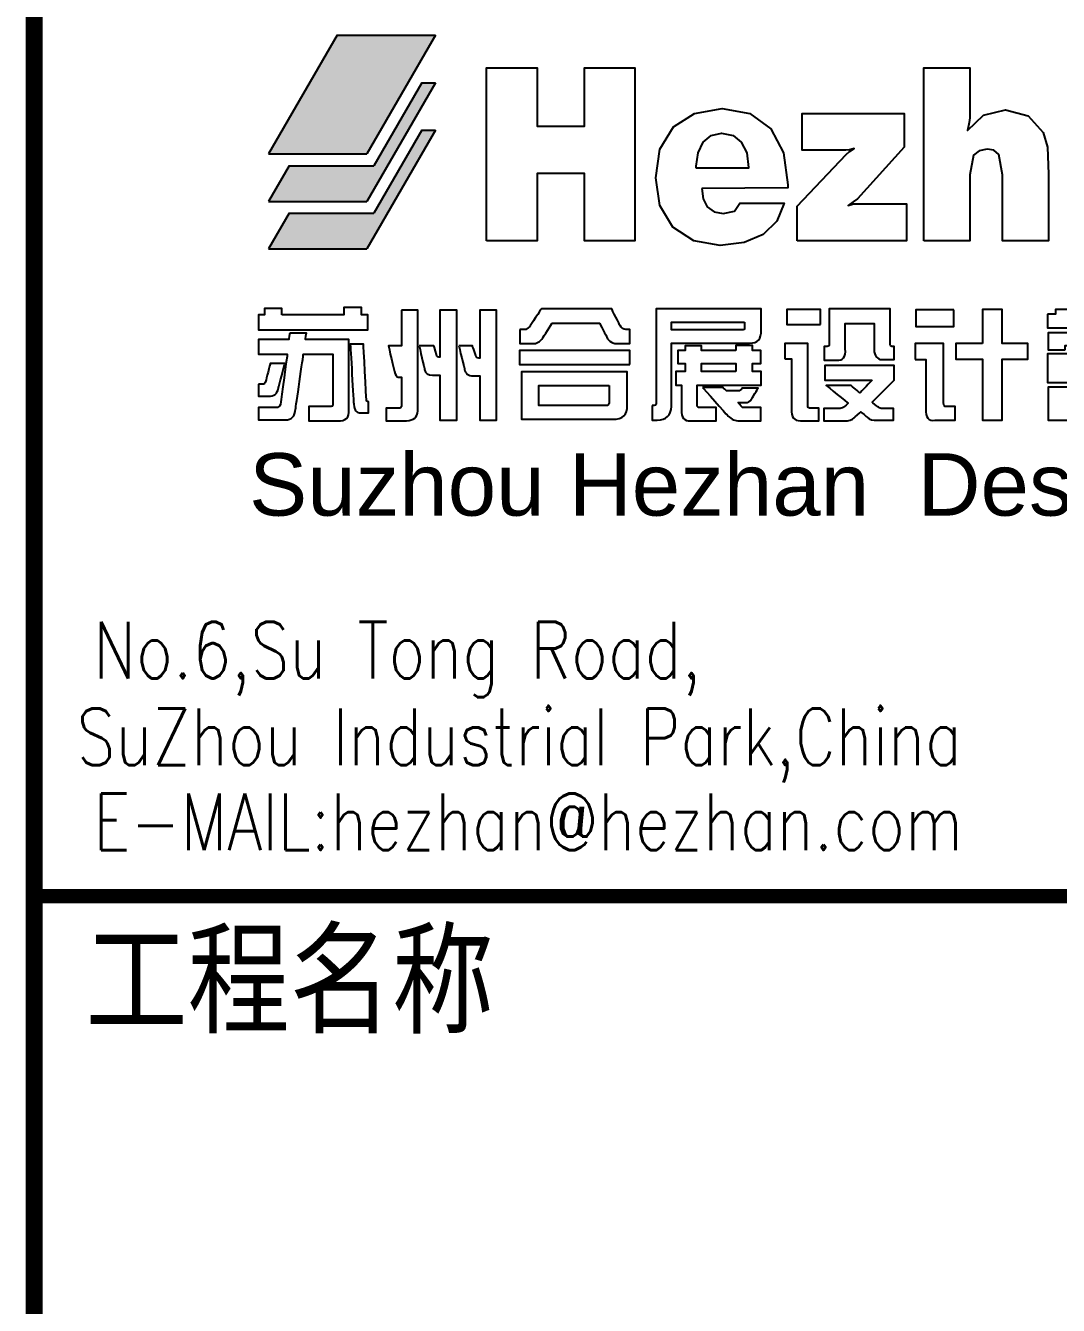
# Model space of a CAD drawing. Extents: x 216 to 1057, y -885 to -291.
# Drawn here: x 982.25 to 1012.56, y -771.52 to -733.99 of the extents above; entities that cross this region are included whole.
import ezdxf

# ---------------------------------------------------------------- set-up
doc = ezdxf.new("R2010")
doc.units = 0
doc.header["$LTSCALE"] = 1000
doc.header["$MEASUREMENT"] = 0
doc.layers.get('0').update_dxf_attribs({"linetype": 'CONTINUOUS'})
for name, color, linetype in [('1', 135, 'CONTINUOUS'), ('2', 235, 'CONTINUOUS'), ('A', 135, 'CONTINUOUS')]:
    doc.layers.add(name, color=color, linetype=linetype)
doc.styles.add('ARIAL', font='arial.ttf', dxfattribs={"height": 200})
doc.styles.add('EN-1', font='romans.shx', dxfattribs={"width": 0.8})
doc.styles.add('HZ-1', font='isocp.shx', dxfattribs={"bigfont": 'hztxt.shx'})

# ---------------------------------------------------------------- blocks, each defined once
blk = doc.blocks.new('GS')
at = {"layer": 'A'}
for points, knots in [([(0.57277, 2.56549), (0.57277, 2.56549), (2.08844, 2.56549), (2.08844, 2.56549), (2.08844, 2.56549), (2.08844, 2.56549), (2.08844, 2.74419), (2.08844, 2.74419), (2.08844, 2.74419), (2.08844, 2.74419), (2.51815, 2.74419), (2.51815, 2.74419), (2.51815, 2.74419), (2.51815, 2.74419), (2.51815, 2.56549), (2.51815, 2.56549), (2.51815, 2.56549), (2.51815, 2.56549), (2.6729, 2.56549), (2.6729, 2.56549), (2.6729, 2.56549), (2.6729, 2.56549), (2.6729, 2.19538), (2.6729, 2.19538), (2.6729, 2.19538), (2.6729, 2.19538), (0, 2.19538), (0, 2.19538), (0, 2.19538), (0, 2.19538), (0, 2.56549), (0, 2.56549), (0, 2.56549), (0, 2.56549), (0.14306, 2.56549), (0.14306, 2.56549), (0.14306, 2.56549), (0.14306, 2.56549), (0.14306, 2.72077), (0.14306, 2.72077), (0.14306, 2.72077), (0.14306, 2.72077), (0.57277, 2.72077), (0.57277, 2.72077), (0.57277, 2.72077), (0.57277, 2.72077), (0.57277, 2.56549), (0.57277, 2.56549)], [0, 0, 0, 0, 0.07692308, 0.07692308, 0.07692308, 0.07692309, 0.15384615, 0.15384615, 0.15384615, 0.15384616, 0.23076923, 0.23076923, 0.23076923, 0.23076924, 0.30769231, 0.30769231, 0.30769231, 0.30769232, 0.38461538, 0.38461538, 0.38461538, 0.38461539, 0.46153846, 0.46153846, 0.46153846, 0.46153847, 0.53846154, 0.53846154, 0.53846154, 0.53846155, 0.61538462, 0.61538462, 0.61538462, 0.61538463, 0.69230769, 0.69230769, 0.69230769, 0.6923077, 0.76923077, 0.76923077, 0.76923077, 0.76923078, 0.84615385, 0.84615385, 0.84615385, 0.84615386, 1, 1, 1, 1]), ([(3.49862, 2.67293), (3.49862, 2.67293), (3.89268, 2.67293), (3.89268, 2.67293), (3.89268, 2.67293), (3.89268, 2.67293), (3.89268, 0.21485), (3.89268, 0.21485), (3.89268, 0.21485), (3.88453, 0.06364), (3.79289, -0.01577), (3.61826, -0.02392), (3.61826, -0.02392), (3.61826, -0.02392), (3.11675, -0.02392), (3.11675, -0.02392), (3.11675, -0.02392), (3.11675, -0.02392), (3.11675, 0.28615), (3.11675, 0.28615), (3.11675, 0.28615), (3.11675, 0.28615), (3.45125, 0.28615), (3.45125, 0.28615), (3.45125, 0.28615), (3.47466, 0.28615), (3.49097, 0.29834), (3.49862, 0.3223), (3.49862, 0.3223), (3.49862, 0.3223), (3.49862, 1.03812), (3.49862, 1.03812), (3.49862, 1.03812), (3.49862, 1.03812), (3.4151, 1.03812), (3.4151, 1.03812), (3.4151, 1.03812), (3.37541, 1.04627), (3.34384, 1.09361), (3.31992, 1.18118), (3.31992, 1.18118), (3.31992, 1.18118), (3.17632, 1.80182), (3.17632, 1.80182), (3.17632, 1.80182), (3.17632, 1.80182), (3.49862, 1.80182), (3.49862, 1.80182), (3.49862, 1.80182), (3.49862, 1.80182), (3.49862, 2.67293), (3.49862, 2.67293)], [0, 0, 0, 0, 0.07142857, 0.07142857, 0.07142857, 0.07142858, 0.14285714, 0.14285714, 0.14285714, 0.14285715, 0.21428571, 0.21428571, 0.21428571, 0.21428572, 0.28571429, 0.28571429, 0.28571429, 0.2857143, 0.35714286, 0.35714286, 0.35714286, 0.35714287, 0.42857143, 0.42857143, 0.42857143, 0.42857144, 0.5, 0.5, 0.5, 0.50000001, 0.57142857, 0.57142857, 0.57142857, 0.57142858, 0.64285714, 0.64285714, 0.64285714, 0.64285715, 0.71428571, 0.71428571, 0.71428571, 0.71428572, 0.78571429, 0.78571429, 0.78571429, 0.7857143, 0.85714286, 0.85714286, 0.85714286, 0.85714287, 1, 1, 1, 1]), ([(3.92829, 1.80182), (3.92829, 1.80182), (4.28624, 1.80182), (4.28624, 1.80182), (4.28624, 1.80182), (4.28624, 1.80182), (4.358, 1.55132), (4.358, 1.55132), (4.358, 1.55132), (4.36565, 1.53501), (4.38192, 1.5274), (4.40588, 1.5274), (4.40588, 1.5274), (4.40588, 1.5274), (4.4293, 1.5274), (4.4293, 1.5274), (4.4293, 1.5274), (4.4293, 1.5274), (4.4293, 2.67293), (4.4293, 2.67293), (4.4293, 2.67293), (4.4293, 2.67293), (4.84728, 2.67293), (4.84728, 2.67293), (4.84728, 2.67293), (4.84728, 2.67293), (4.84728, -0.0122), (4.84728, -0.0122), (4.84728, -0.0122), (4.84728, -0.0122), (4.4293, -0.0122), (4.4293, -0.0122), (4.4293, -0.0122), (4.4293, -0.0122), (4.4293, 1.08596), (4.4293, 1.08596), (4.4293, 1.08596), (4.4293, 1.08596), (4.25059, 1.08596), (4.25059, 1.08596), (4.25059, 1.08596), (4.13907, 1.08596), (4.07546, 1.13333), (4.05966, 1.22905), (4.05966, 1.22905), (4.05966, 1.22905), (3.92829, 1.80182), (3.92829, 1.80182)], [0, 0, 0, 0, 0.07692308, 0.07692308, 0.07692308, 0.07692309, 0.15384615, 0.15384615, 0.15384615, 0.15384616, 0.23076923, 0.23076923, 0.23076923, 0.23076924, 0.30769231, 0.30769231, 0.30769231, 0.30769232, 0.38461538, 0.38461538, 0.38461538, 0.38461539, 0.46153846, 0.46153846, 0.46153846, 0.46153847, 0.53846154, 0.53846154, 0.53846154, 0.53846155, 0.61538462, 0.61538462, 0.61538462, 0.61538463, 0.69230769, 0.69230769, 0.69230769, 0.6923077, 0.76923077, 0.76923077, 0.76923077, 0.76923078, 0.84615385, 0.84615385, 0.84615385, 0.84615386, 1, 1, 1, 1]), ([(4.89462, 1.80182), (4.89462, 1.80182), (5.22911, 1.80182), (5.22911, 1.80182), (5.22911, 1.80182), (5.22911, 1.80182), (5.32433, 1.5274), (5.32433, 1.5274), (5.32433, 1.5274), (5.34013, 1.51159), (5.36048, 1.50348), (5.3839, 1.50348), (5.3839, 1.50348), (5.3839, 1.50348), (5.40782, 1.50348), (5.40782, 1.50348), (5.40782, 1.50348), (5.40782, 1.50348), (5.40782, 2.67293), (5.40782, 2.67293), (5.40782, 2.67293), (5.40782, 2.67293), (5.81361, 2.67293), (5.81361, 2.67293), (5.81361, 2.67293), (5.81361, 2.67293), (5.81361, -0.0122), (5.81361, -0.0122), (5.81361, -0.0122), (5.81361, -0.0122), (5.40782, -0.0122), (5.40782, -0.0122), (5.40782, -0.0122), (5.40782, -0.0122), (5.40782, 1.07377), (5.40782, 1.07377), (5.40782, 1.07377), (5.40782, 1.07377), (5.25307, 1.07377), (5.25307, 1.07377), (5.25307, 1.07377), (5.12578, 1.07377), (5.05398, 1.12569), (5.03822, 1.22905), (5.03822, 1.22905), (5.03822, 1.22905), (4.89462, 1.80182), (4.89462, 1.80182)], [0, 0, 0, 0, 0.07692308, 0.07692308, 0.07692308, 0.07692309, 0.15384615, 0.15384615, 0.15384615, 0.15384616, 0.23076923, 0.23076923, 0.23076923, 0.23076924, 0.30769231, 0.30769231, 0.30769231, 0.30769232, 0.38461538, 0.38461538, 0.38461538, 0.38461539, 0.46153846, 0.46153846, 0.46153846, 0.46153847, 0.53846154, 0.53846154, 0.53846154, 0.53846155, 0.61538462, 0.61538462, 0.61538462, 0.61538463, 0.69230769, 0.69230769, 0.69230769, 0.6923077, 0.76923077, 0.76923077, 0.76923077, 0.76923078, 0.84615385, 0.84615385, 0.84615385, 0.84615386, 1, 1, 1, 1]), ([(6.38883, 2.20757), (6.38883, 2.20757), (6.50796, 2.20757), (6.50796, 2.20757), (6.50796, 2.20757), (6.54004, 2.19946), (6.57972, 2.22338), (6.6276, 2.27887), (6.6276, 2.27887), (6.6276, 2.27887), (6.91371, 2.70858), (6.91371, 2.70858), (6.91371, 2.70858), (6.91371, 2.70858), (8.63201, 2.70858), (8.63201, 2.70858), (8.63201, 2.70858), (8.63201, 2.70858), (8.83518, 2.30279), (8.83518, 2.30279), (8.83518, 2.30279), (8.86675, 2.23914), (8.91459, 2.20757), (8.97824, 2.20757), (8.97824, 2.20757), (8.97824, 2.20757), (9.07345, 2.20757), (9.07345, 2.20757), (9.07345, 2.20757), (9.07345, 2.20757), (9.07345, 1.86139), (9.07345, 1.86139), (9.07345, 1.86139), (9.07345, 1.86139), (8.81126, 1.86139), (8.81126, 1.86139), (8.81126, 1.86139), (8.66005, 1.85323), (8.56076, 1.90515), (8.51288, 2.01668), (8.51288, 2.01668), (8.51288, 2.01668), (8.33367, 2.36236), (8.33367, 2.36236), (8.33367, 2.36236), (8.33367, 2.36236), (7.17645, 2.36236), (7.17645, 2.36236), (7.17645, 2.36236), (7.17645, 2.36236), (6.94987, 2.00444), (6.94987, 2.00444), (6.94987, 2.00444), (6.8781, 1.90108), (6.79458, 1.85323), (6.69886, 1.86139), (6.69886, 1.86139), (6.69886, 1.86139), (6.38883, 1.86139), (6.38883, 1.86139), (6.38883, 1.86139), (6.38883, 1.86139), (6.38883, 2.20757), (6.38883, 2.20757)], [0, 0, 0, 0, 0.05882353, 0.05882353, 0.05882353, 0.05882354, 0.11764706, 0.11764706, 0.11764706, 0.11764707, 0.17647059, 0.17647059, 0.17647059, 0.1764706, 0.23529412, 0.23529412, 0.23529412, 0.23529413, 0.29411765, 0.29411765, 0.29411765, 0.29411766, 0.35294118, 0.35294118, 0.35294118, 0.35294119, 0.41176471, 0.41176471, 0.41176471, 0.41176472, 0.47058824, 0.47058824, 0.47058824, 0.47058825, 0.52941176, 0.52941176, 0.52941176, 0.52941177, 0.58823529, 0.58823529, 0.58823529, 0.5882353, 0.64705882, 0.64705882, 0.64705882, 0.64705883, 0.70588235, 0.70588235, 0.70588235, 0.70588236, 0.76470588, 0.76470588, 0.76470588, 0.76470589, 0.82352941, 0.82352941, 0.82352941, 0.82352942, 0.88235294, 0.88235294, 0.88235294, 0.88235295, 1, 1, 1, 1]), ([(9.62471, 0.34622), (9.69651, 0.33806), (9.72859, 0.36199), (9.72043, 0.41748), (9.72043, 0.41748), (9.72043, 0.41748), (9.72043, 2.70858), (9.72043, 2.70858), (9.72043, 2.70858), (9.72043, 2.70858), (12.28592, 2.70858), (12.28592, 2.70858), (12.28592, 2.70858), (12.28592, 2.70858), (12.28592, 2.19538), (12.28592, 2.19538), (12.28592, 2.19538), (12.29407, 1.97287), (12.19835, 1.86547), (11.99981, 1.87358), (11.99981, 1.87358), (11.99981, 1.87358), (10.09057, 1.87358), (10.09057, 1.87358), (10.09057, 1.87358), (10.09057, 1.87358), (10.09057, 0.3223), (10.09057, 0.3223), (10.09057, 0.3223), (10.08242, 0.10744), (9.96686, -0.00408), (9.74435, -0.0122), (9.74435, -0.0122), (9.74435, -0.0122), (9.62471, -0.0122), (9.62471, -0.0122), (9.62471, -0.0122), (9.62471, -0.0122), (9.62471, 0.34622), (9.62471, 0.34622)], [0, 0, 0, 0, 0.09090909, 0.09090909, 0.09090909, 0.0909091, 0.18181818, 0.18181818, 0.18181818, 0.18181819, 0.27272727, 0.27272727, 0.27272727, 0.27272728, 0.36363636, 0.36363636, 0.36363636, 0.36363637, 0.45454545, 0.45454545, 0.45454545, 0.45454546, 0.54545455, 0.54545455, 0.54545455, 0.54545456, 0.63636364, 0.63636364, 0.63636364, 0.63636365, 0.72727273, 0.72727273, 0.72727273, 0.72727274, 0.81818182, 0.81818182, 0.81818182, 0.81818183, 1, 1, 1, 1]), ([(13.73225, 2.32671), (13.73225, 2.32671), (12.90898, 2.32671), (12.90898, 2.32671), (12.90898, 2.32671), (12.90898, 2.32671), (12.90898, 2.69685), (12.90898, 2.69685), (12.90898, 2.69685), (12.90898, 2.69685), (13.73225, 2.69685), (13.73225, 2.69685), (13.73225, 2.69685), (13.73225, 2.69685), (13.73225, 2.32671), (13.73225, 2.32671)], [0, 0, 0, 0, 0.2, 0.2, 0.2, 0.20000001, 0.4, 0.4, 0.4, 0.40000001, 0.6, 0.6, 0.6, 0.60000001, 1, 1, 1, 1]), ([(13.89926, 1.78959), (13.9308, 1.78959), (13.94711, 1.80997), (13.94711, 1.84966), (13.94711, 1.84966), (13.94711, 1.84966), (13.94711, 2.70858), (13.94711, 2.70858), (13.94711, 2.70858), (13.94711, 2.70858), (15.43835, 2.70858), (15.43835, 2.70858), (15.43835, 2.70858), (15.43835, 2.70858), (15.43835, 1.83747), (15.43835, 1.83747), (15.43835, 1.83747), (15.43835, 1.8059), (15.45055, 1.78959), (15.47451, 1.78959), (15.47451, 1.78959), (15.47451, 1.78959), (15.53407, 1.78959), (15.53407, 1.78959), (15.53407, 1.78959), (15.53407, 1.78959), (15.53407, 1.46783), (15.53407, 1.46783), (15.53407, 1.46783), (15.53407, 1.46783), (15.23569, 1.46783), (15.23569, 1.46783), (15.23569, 1.46783), (15.11656, 1.47544), (15.05291, 1.55897), (15.0448, 1.7183), (15.0448, 1.7183), (15.0448, 1.7183), (15.0448, 2.35067), (15.0448, 2.35067), (15.0448, 2.35067), (15.0448, 2.35067), (14.34066, 2.35067), (14.34066, 2.35067), (14.34066, 2.35067), (14.34066, 2.35067), (14.34066, 1.73002), (14.34066, 1.73002), (14.34066, 1.73002), (14.35643, 1.53147), (14.28517, 1.43983), (14.12581, 1.4556), (14.12581, 1.4556), (14.12581, 1.4556), (13.82746, 1.4556), (13.82746, 1.4556), (13.82746, 1.4556), (13.82746, 1.4556), (13.82746, 1.78959), (13.82746, 1.78959), (13.82746, 1.78959), (13.82746, 1.78959), (13.89926, 1.78959), (13.89926, 1.78959)], [0, 0, 0, 0, 0.05882353, 0.05882353, 0.05882353, 0.05882354, 0.11764706, 0.11764706, 0.11764706, 0.11764707, 0.17647059, 0.17647059, 0.17647059, 0.1764706, 0.23529412, 0.23529412, 0.23529412, 0.23529413, 0.29411765, 0.29411765, 0.29411765, 0.29411766, 0.35294118, 0.35294118, 0.35294118, 0.35294119, 0.41176471, 0.41176471, 0.41176471, 0.41176472, 0.47058824, 0.47058824, 0.47058824, 0.47058825, 0.52941176, 0.52941176, 0.52941176, 0.52941177, 0.58823529, 0.58823529, 0.58823529, 0.5882353, 0.64705882, 0.64705882, 0.64705882, 0.64705883, 0.70588235, 0.70588235, 0.70588235, 0.70588236, 0.76470588, 0.76470588, 0.76470588, 0.76470589, 0.82352941, 0.82352941, 0.82352941, 0.82352942, 0.88235294, 0.88235294, 0.88235294, 0.88235295, 1, 1, 1, 1]), ([(16.99209, 2.68462), (16.99209, 2.68462), (16.99209, 2.27887), (16.99209, 2.27887), (16.99209, 2.27887), (16.99209, 2.27887), (16.06142, 2.27887), (16.06142, 2.27887), (16.06142, 2.27887), (16.06142, 2.27887), (16.06142, 2.68462), (16.06142, 2.68462), (16.06142, 2.68462), (16.06142, 2.68462), (16.99209, 2.68462), (16.99209, 2.68462)], [0, 0, 0, 0, 0.2, 0.2, 0.2, 0.20000001, 0.4, 0.4, 0.4, 0.40000001, 0.6, 0.6, 0.6, 0.60000001, 1, 1, 1, 1]), ([(17.69623, 1.86139), (17.69623, 1.86139), (17.69623, 2.69685), (17.69623, 2.69685), (17.69623, 2.69685), (17.69623, 2.69685), (18.17327, 2.69685), (18.17327, 2.69685), (18.17327, 2.69685), (18.17327, 2.69685), (18.17327, 1.86139), (18.17327, 1.86139), (18.17327, 1.86139), (18.17327, 1.86139), (18.80611, 1.86139), (18.80611, 1.86139), (18.80611, 1.86139), (18.80611, 1.86139), (18.80611, 1.47952), (18.80611, 1.47952), (18.80611, 1.47952), (18.80611, 1.47952), (18.17327, 1.47952), (18.17327, 1.47952), (18.17327, 1.47952), (18.17327, 1.47952), (18.17327, -0.0122), (18.17327, -0.0122), (18.17327, -0.0122), (18.17327, -0.0122), (17.69623, -0.0122), (17.69623, -0.0122), (17.69623, -0.0122), (17.69623, -0.0122), (17.69623, 1.47952), (17.69623, 1.47952), (17.69623, 1.47952), (17.69623, 1.47952), (17.03994, 1.47952), (17.03994, 1.47952), (17.03994, 1.47952), (17.03994, 1.47952), (17.03994, 1.86139), (17.03994, 1.86139), (17.03994, 1.86139), (17.03994, 1.86139), (17.69623, 1.86139), (17.69623, 1.86139)], [0, 0, 0, 0, 0.07692308, 0.07692308, 0.07692308, 0.07692309, 0.15384615, 0.15384615, 0.15384615, 0.15384616, 0.23076923, 0.23076923, 0.23076923, 0.23076924, 0.30769231, 0.30769231, 0.30769231, 0.30769232, 0.38461538, 0.38461538, 0.38461538, 0.38461539, 0.46153846, 0.46153846, 0.46153846, 0.46153847, 0.53846154, 0.53846154, 0.53846154, 0.53846155, 0.61538462, 0.61538462, 0.61538462, 0.61538463, 0.69230769, 0.69230769, 0.69230769, 0.6923077, 0.76923077, 0.76923077, 0.76923077, 0.76923078, 0.84615385, 0.84615385, 0.84615385, 0.84615386, 1, 1, 1, 1]), ([(19.28561, 2.57721), (19.28561, 2.57721), (19.47651, 2.57721), (19.47651, 2.57721), (19.47651, 2.57721), (19.47651, 2.57721), (19.47651, 2.69685), (19.47651, 2.69685), (19.47651, 2.69685), (19.47651, 2.69685), (19.89403, 2.69685), (19.89403, 2.69685), (19.89403, 2.69685), (19.89403, 2.69685), (19.96579, 2.57721), (19.96579, 2.57721), (19.96579, 2.57721), (19.96579, 2.57721), (21.30226, 2.57721), (21.30226, 2.57721), (21.30226, 2.57721), (21.30226, 2.57721), (21.36182, 2.70858), (21.36182, 2.70858), (21.36182, 2.70858), (21.36182, 2.70858), (21.7793, 2.70858), (21.7793, 2.70858), (21.7793, 2.70858), (21.7793, 2.70858), (21.7793, 2.57721), (21.7793, 2.57721), (21.7793, 2.57721), (21.7793, 2.57721), (21.97024, 2.57721), (21.97024, 2.57721), (21.97024, 2.57721), (21.97024, 2.57721), (21.97024, 2.24322), (21.97024, 2.24322), (21.97024, 2.24322), (21.97024, 2.24322), (19.28561, 2.24322), (19.28561, 2.24322), (19.28561, 2.24322), (19.28561, 2.24322), (19.28561, 2.57721), (19.28561, 2.57721)], [0, 0, 0, 0, 0.07692308, 0.07692308, 0.07692308, 0.07692309, 0.15384615, 0.15384615, 0.15384615, 0.15384616, 0.23076923, 0.23076923, 0.23076923, 0.23076924, 0.30769231, 0.30769231, 0.30769231, 0.30769232, 0.38461538, 0.38461538, 0.38461538, 0.38461539, 0.46153846, 0.46153846, 0.46153846, 0.46153847, 0.53846154, 0.53846154, 0.53846154, 0.53846155, 0.61538462, 0.61538462, 0.61538462, 0.61538463, 0.69230769, 0.69230769, 0.69230769, 0.6923077, 0.76923077, 0.76923077, 0.76923077, 0.76923078, 0.84615385, 0.84615385, 0.84615385, 0.84615386, 1, 1, 1, 1]), ([(11.88017, 2.38628), (11.88017, 2.38628), (10.09057, 2.38628), (10.09057, 2.38628), (10.09057, 2.38628), (10.09057, 2.38628), (10.09057, 2.19538), (10.09057, 2.19538), (10.09057, 2.19538), (10.09057, 2.19538), (11.84452, 2.19538), (11.84452, 2.19538), (11.84452, 2.19538), (11.86844, 2.19538), (11.88017, 2.20757), (11.88017, 2.23153), (11.88017, 2.23153), (11.88017, 2.23153), (11.88017, 2.38628), (11.88017, 2.38628)], [0, 0, 0, 0, 0.16666667, 0.16666667, 0.16666667, 0.16666668, 0.33333333, 0.33333333, 0.33333333, 0.33333334, 0.5, 0.5, 0.5, 0.50000001, 0.66666667, 0.66666667, 0.66666667, 0.66666668, 1, 1, 1, 1]), ([(0.76366, 2.11185), (0.76366, 2.11185), (1.16945, 2.11185), (1.16945, 2.11185), (1.16945, 2.11185), (1.16945, 2.11185), (1.14553, 1.95711), (1.14553, 1.95711), (1.14553, 1.95711), (1.14553, 1.95711), (2.20758, 1.95711), (2.20758, 1.95711), (2.20758, 1.95711), (2.20758, 1.95711), (2.20758, 0.2505), (2.20758, 0.2505), (2.20758, 0.2505), (2.22334, 0.05145), (2.13221, -0.03969), (1.93315, -0.02392), (1.93315, -0.02392), (1.93315, -0.02392), (1.22902, -0.02392), (1.22902, -0.02392), (1.22902, -0.02392), (1.22902, -0.02392), (1.22902, 0.3223), (1.22902, 0.3223), (1.22902, 0.3223), (1.22902, 0.3223), (1.77787, 0.3223), (1.77787, 0.3223), (1.77787, 0.3223), (1.80179, 0.3223), (1.81402, 0.33806), (1.81402, 0.36963), (1.81402, 0.36963), (1.81402, 0.36963), (1.81402, 1.59866), (1.81402, 1.59866), (1.81402, 1.59866), (1.81402, 1.59866), (1.09766, 1.59866), (1.09766, 1.59866), (1.09766, 1.59866), (1.09766, 1.59866), (0.90676, 0.26222), (0.90676, 0.26222), (0.90676, 0.26222), (0.89095, 0.07944), (0.80747, -0.00812), (0.65626, 0), (0.65626, 0), (0.65626, 0), (0, 0), (0, 0), (0, 0), (0, 0), (0, 0.29834), (0, 0.29834), (0, 0.29834), (0, 0.29834), (0.40575, 0.29834), (0.40575, 0.29834), (0.40575, 0.29834), (0.50147, 0.29022), (0.54885, 0.33806), (0.54885, 0.44143), (0.54885, 0.44143), (0.54885, 0.44143), (0.7041, 1.59866), (0.7041, 1.59866), (0.7041, 1.59866), (0.7041, 1.59866), (0, 1.59866), (0, 1.59866), (0, 1.59866), (0, 1.59866), (0, 1.95711), (0, 1.95711), (0, 1.95711), (0, 1.95711), (0.73974, 1.95711), (0.73974, 1.95711), (0.73974, 1.95711), (0.73974, 1.95711), (0.76366, 2.11185), (0.76366, 2.11185)], [0, 0, 0, 0, 0.04347826, 0.04347826, 0.04347826, 0.04347827, 0.08695652, 0.08695652, 0.08695652, 0.08695653, 0.13043478, 0.13043478, 0.13043478, 0.13043479, 0.17391304, 0.17391304, 0.17391304, 0.17391305, 0.2173913, 0.2173913, 0.2173913, 0.21739131, 0.26086957, 0.26086957, 0.26086957, 0.26086958, 0.30434783, 0.30434783, 0.30434783, 0.30434784, 0.34782609, 0.34782609, 0.34782609, 0.3478261, 0.39130435, 0.39130435, 0.39130435, 0.39130436, 0.43478261, 0.43478261, 0.43478261, 0.43478262, 0.47826087, 0.47826087, 0.47826087, 0.47826088, 0.52173913, 0.52173913, 0.52173913, 0.52173914, 0.56521739, 0.56521739, 0.56521739, 0.5652174, 0.60869565, 0.60869565, 0.60869565, 0.60869566, 0.65217391, 0.65217391, 0.65217391, 0.65217392, 0.69565217, 0.69565217, 0.69565217, 0.69565218, 0.73913043, 0.73913043, 0.73913043, 0.73913044, 0.7826087, 0.7826087, 0.7826087, 0.78260871, 0.82608696, 0.82608696, 0.82608696, 0.82608697, 0.86956522, 0.86956522, 0.86956522, 0.86956523, 0.91304348, 0.91304348, 0.91304348, 0.91304349, 1, 1, 1, 1]), ([(19.71532, 1.7061), (19.71532, 1.7061), (19.2973, 1.7061), (19.2973, 1.7061), (19.2973, 1.7061), (19.2973, 1.7061), (19.2973, 2.12409), (19.2973, 2.12409), (19.2973, 2.12409), (19.2973, 2.12409), (21.95851, 2.12409), (21.95851, 2.12409), (21.95851, 2.12409), (21.95851, 2.12409), (21.95851, 1.7061), (21.95851, 1.7061), (21.95851, 1.7061), (21.95851, 1.7061), (21.54103, 1.7061), (21.54103, 1.7061), (21.54103, 1.7061), (21.54103, 1.7061), (21.54103, 1.81351), (21.54103, 1.81351), (21.54103, 1.81351), (21.54103, 1.81351), (19.71532, 1.81351), (19.71532, 1.81351), (19.71532, 1.81351), (19.71532, 1.81351), (19.71532, 1.7061), (19.71532, 1.7061)], [0, 0, 0, 0, 0.11111111, 0.11111111, 0.11111111, 0.11111112, 0.22222222, 0.22222222, 0.22222222, 0.22222223, 0.33333333, 0.33333333, 0.33333333, 0.33333334, 0.44444444, 0.44444444, 0.44444444, 0.44444445, 0.55555556, 0.55555556, 0.55555556, 0.55555557, 0.66666667, 0.66666667, 0.66666667, 0.66666668, 0.77777778, 0.77777778, 0.77777778, 0.77777779, 1, 1, 1, 1]), ([(2.4942, 0.16701), (2.39848, 0.16701), (2.34298, 0.23473), (2.32722, 0.36963), (2.32722, 0.36963), (2.32722, 0.36963), (2.24319, 1.84966), (2.24319, 1.84966), (2.24319, 1.84966), (2.24319, 1.84966), (2.56549, 1.84966), (2.56549, 1.84966), (2.56549, 1.84966), (2.56549, 1.84966), (2.63729, 0.501), (2.63729, 0.501), (2.63729, 0.501), (2.63729, 0.46128), (2.65305, 0.44143), (2.68513, 0.44143), (2.68513, 0.44143), (2.68513, 0.44143), (2.68513, 0.16701), (2.68513, 0.16701), (2.68513, 0.16701), (2.68513, 0.16701), (2.4942, 0.16701), (2.4942, 0.16701)], [0, 0, 0, 0, 0.125, 0.125, 0.125, 0.12500001, 0.25, 0.25, 0.25, 0.25000001, 0.375, 0.375, 0.375, 0.37500001, 0.5, 0.5, 0.5, 0.50000001, 0.625, 0.625, 0.625, 0.62500001, 0.75, 0.75, 0.75, 0.75000001, 1, 1, 1, 1]), ([(9.07345, 1.34819), (9.07345, 1.34819), (6.3771, 1.34819), (6.3771, 1.34819), (6.3771, 1.34819), (6.3771, 1.34819), (6.3771, 1.69437), (6.3771, 1.69437), (6.3771, 1.69437), (6.3771, 1.69437), (9.07345, 1.69437), (9.07345, 1.69437), (9.07345, 1.69437), (9.07345, 1.69437), (9.07345, 1.34819), (9.07345, 1.34819)], [0, 0, 0, 0, 0.2, 0.2, 0.2, 0.20000001, 0.4, 0.4, 0.4, 0.40000001, 0.6, 0.6, 0.6, 0.60000001, 1, 1, 1, 1]), ([(11.66531, 1.69437), (11.66531, 1.69437), (11.66531, 1.81351), (11.66531, 1.81351), (11.66531, 1.81351), (11.66531, 1.81351), (12.07107, 1.81351), (12.07107, 1.81351), (12.07107, 1.81351), (12.07107, 1.81351), (12.07107, 1.69437), (12.07107, 1.69437), (12.07107, 1.69437), (12.07107, 1.69437), (12.27423, 1.69437), (12.27423, 1.69437), (12.27423, 1.69437), (12.27423, 1.69437), (12.27423, 1.37211), (12.27423, 1.37211), (12.27423, 1.37211), (12.27423, 1.37211), (12.07107, 1.37211), (12.07107, 1.37211), (12.07107, 1.37211), (12.07107, 1.37211), (12.07107, 1.18118), (12.07107, 1.18118), (12.07107, 1.18118), (12.07107, 1.18118), (12.28592, 1.18118), (12.28592, 1.18118), (12.28592, 1.18118), (12.28592, 1.18118), (12.28592, 0.84719), (12.28592, 0.84719), (12.28592, 0.84719), (12.28592, 0.84719), (10.72291, 0.84719), (10.72291, 0.84719), (10.72291, 0.84719), (10.72291, 0.84719), (10.72291, 0.33399), (10.72291, 0.33399), (10.72291, 0.33399), (10.73056, 0.31822), (10.74275, 0.30599), (10.75856, 0.29834), (10.75856, 0.29834), (10.75856, 0.29834), (11.18827, 0.29834), (11.18827, 0.29834), (11.18827, 0.29834), (11.18827, 0.29834), (11.18827, -0.02392), (11.18827, -0.02392), (11.18827, -0.02392), (11.18827, -0.02392), (10.55593, -0.02392), (10.55593, -0.02392), (10.55593, -0.02392), (10.40472, -0.03969), (10.33292, 0.05145), (10.34108, 0.2505), (10.34108, 0.2505), (10.34108, 0.2505), (10.34108, 0.84719), (10.34108, 0.84719), (10.34108, 0.84719), (10.34108, 0.84719), (10.19748, 0.84719), (10.19748, 0.84719), (10.19748, 0.84719), (10.19748, 0.84719), (10.19748, 1.18118), (10.19748, 1.18118), (10.19748, 1.18118), (10.19748, 1.18118), (10.42456, 1.18118), (10.42456, 1.18118), (10.42456, 1.18118), (10.42456, 1.18118), (10.42456, 1.37211), (10.42456, 1.37211), (10.42456, 1.37211), (10.42456, 1.37211), (10.24536, 1.37211), (10.24536, 1.37211), (10.24536, 1.37211), (10.24536, 1.37211), (10.24536, 1.69437), (10.24536, 1.69437), (10.24536, 1.69437), (10.24536, 1.69437), (10.42456, 1.69437), (10.42456, 1.69437), (10.42456, 1.69437), (10.42456, 1.69437), (10.42456, 1.80182), (10.42456, 1.80182), (10.42456, 1.80182), (10.42456, 1.80182), (10.83032, 1.80182), (10.83032, 1.80182), (10.83032, 1.80182), (10.83032, 1.80182), (10.83032, 1.69437), (10.83032, 1.69437), (10.83032, 1.69437), (10.83032, 1.69437), (11.66531, 1.69437), (11.66531, 1.69437)], [0, 0, 0, 0, 0.03448276, 0.03448276, 0.03448276, 0.03448277, 0.06896552, 0.06896552, 0.06896552, 0.06896553, 0.10344828, 0.10344828, 0.10344828, 0.10344829, 0.13793103, 0.13793103, 0.13793103, 0.13793104, 0.17241379, 0.17241379, 0.17241379, 0.1724138, 0.20689655, 0.20689655, 0.20689655, 0.20689656, 0.24137931, 0.24137931, 0.24137931, 0.24137932, 0.27586207, 0.27586207, 0.27586207, 0.27586208, 0.31034483, 0.31034483, 0.31034483, 0.31034484, 0.34482759, 0.34482759, 0.34482759, 0.3448276, 0.37931034, 0.37931034, 0.37931034, 0.37931035, 0.4137931, 0.4137931, 0.4137931, 0.41379311, 0.44827586, 0.44827586, 0.44827586, 0.44827587, 0.48275862, 0.48275862, 0.48275862, 0.48275863, 0.51724138, 0.51724138, 0.51724138, 0.51724139, 0.55172414, 0.55172414, 0.55172414, 0.55172415, 0.5862069, 0.5862069, 0.5862069, 0.58620691, 0.62068966, 0.62068966, 0.62068966, 0.62068967, 0.65517241, 0.65517241, 0.65517241, 0.65517242, 0.68965517, 0.68965517, 0.68965517, 0.68965518, 0.72413793, 0.72413793, 0.72413793, 0.72413794, 0.75862069, 0.75862069, 0.75862069, 0.7586207, 0.79310345, 0.79310345, 0.79310345, 0.79310346, 0.82758621, 0.82758621, 0.82758621, 0.82758622, 0.86206897, 0.86206897, 0.86206897, 0.86206898, 0.89655172, 0.89655172, 0.89655172, 0.89655173, 0.93103448, 0.93103448, 0.93103448, 0.93103449, 1, 1, 1, 1]), ([(12.86114, 1.49175), (12.86114, 1.49175), (12.86114, 1.86139), (12.86114, 1.86139), (12.86114, 1.86139), (12.86114, 1.86139), (13.42168, 1.86139), (13.42168, 1.86139), (13.42168, 1.86139), (13.42168, 1.86139), (13.42168, 0.33399), (13.42168, 0.33399), (13.42168, 0.33399), (13.42168, 0.30242), (13.43798, 0.28615), (13.46955, 0.28615), (13.46955, 0.28615), (13.46955, 0.28615), (13.6966, 0.28615), (13.6966, 0.28615), (13.6966, 0.28615), (13.6966, 0.28615), (13.6966, -0.02392), (13.6966, -0.02392), (13.6966, -0.02392), (13.6966, -0.02392), (13.24297, -0.02392), (13.24297, -0.02392), (13.24297, -0.02392), (13.09176, -0.03208), (13.02, 0.06364), (13.02812, 0.26222), (13.02812, 0.26222), (13.02812, 0.26222), (13.02812, 1.49175), (13.02812, 1.49175), (13.02812, 1.49175), (13.02812, 1.49175), (12.86114, 1.49175), (12.86114, 1.49175)], [0, 0, 0, 0, 0.09090909, 0.09090909, 0.09090909, 0.0909091, 0.18181818, 0.18181818, 0.18181818, 0.18181819, 0.27272727, 0.27272727, 0.27272727, 0.27272728, 0.36363636, 0.36363636, 0.36363636, 0.36363637, 0.45454545, 0.45454545, 0.45454545, 0.45454546, 0.54545455, 0.54545455, 0.54545455, 0.54545456, 0.63636364, 0.63636364, 0.63636364, 0.63636365, 0.72727273, 0.72727273, 0.72727273, 0.72727274, 0.81818182, 0.81818182, 0.81818182, 0.81818183, 1, 1, 1, 1]), ([(16.04969, 1.46783), (16.04969, 1.46783), (16.04969, 1.86139), (16.04969, 1.86139), (16.04969, 1.86139), (16.04969, 1.86139), (16.74159, 1.86139), (16.74159, 1.86139), (16.74159, 1.86139), (16.74159, 1.86139), (16.74159, 0.40579), (16.74159, 0.40579), (16.74159, 0.40579), (16.74159, 0.34979), (16.76551, 0.3223), (16.81339, 0.3223), (16.81339, 0.3223), (16.81339, 0.3223), (17.02774, 0.3223), (17.02774, 0.3223), (17.02774, 0.3223), (17.02774, 0.3223), (17.02774, -0.0122), (17.02774, -0.0122), (17.02774, -0.0122), (17.02774, -0.0122), (16.53897, -0.0122), (16.53897, -0.0122), (16.53897, -0.0122), (16.37145, -0.03561), (16.29611, 0.05549), (16.31188, 0.26222), (16.31188, 0.26222), (16.31188, 0.26222), (16.31188, 1.46783), (16.31188, 1.46783), (16.31188, 1.46783), (16.31188, 1.46783), (16.04969, 1.46783), (16.04969, 1.46783)], [0, 0, 0, 0, 0.09090909, 0.09090909, 0.09090909, 0.0909091, 0.18181818, 0.18181818, 0.18181818, 0.18181819, 0.27272727, 0.27272727, 0.27272727, 0.27272728, 0.36363636, 0.36363636, 0.36363636, 0.36363637, 0.45454545, 0.45454545, 0.45454545, 0.45454546, 0.54545455, 0.54545455, 0.54545455, 0.54545456, 0.63636364, 0.63636364, 0.63636364, 0.63636365, 0.72727273, 0.72727273, 0.72727273, 0.72727274, 0.81818182, 0.81818182, 0.81818182, 0.81818183, 1, 1, 1, 1]), ([(21.94682, 1.09769), (21.95443, 0.96224), (21.88675, 0.89864), (21.74366, 0.90675), (21.74366, 0.90675), (21.74366, 0.90675), (19.28561, 0.90675), (19.28561, 0.90675), (19.28561, 0.90675), (19.28561, 0.90675), (19.28561, 1.61089), (19.28561, 1.61089), (19.28561, 1.61089), (19.28561, 1.61089), (21.94682, 1.61089), (21.94682, 1.61089), (21.94682, 1.61089), (21.94682, 1.61089), (21.94682, 1.09769), (21.94682, 1.09769)], [0, 0, 0, 0, 0.16666667, 0.16666667, 0.16666667, 0.16666668, 0.33333333, 0.33333333, 0.33333333, 0.33333334, 0.5, 0.5, 0.5, 0.50000001, 0.66666667, 0.66666667, 0.66666667, 0.66666668, 1, 1, 1, 1]), ([(0, 0.87114), (0, 0.87114), (0.09572, 0.87114), (0.09572, 0.87114), (0.09572, 0.87114), (0.13541, 0.86299), (0.16341, 0.89099), (0.17921, 0.95463), (0.17921, 0.95463), (0.17921, 0.95463), (0.28662, 1.37211), (0.28662, 1.37211), (0.28662, 1.37211), (0.28662, 1.37211), (0.64453, 1.37211), (0.64453, 1.37211), (0.64453, 1.37211), (0.64453, 1.37211), (0.48928, 0.78762), (0.48928, 0.78762), (0.48928, 0.78762), (0.46532, 0.63641), (0.38183, 0.56465), (0.23878, 0.57276), (0.23878, 0.57276), (0.23878, 0.57276), (0, 0.57276), (0, 0.57276), (0, 0.57276), (0, 0.57276), (0, 0.87114), (0, 0.87114)], [0, 0, 0, 0, 0.11111111, 0.11111111, 0.11111111, 0.11111112, 0.22222222, 0.22222222, 0.22222222, 0.22222223, 0.33333333, 0.33333333, 0.33333333, 0.33333334, 0.44444444, 0.44444444, 0.44444444, 0.44444445, 0.55555556, 0.55555556, 0.55555556, 0.55555557, 0.66666667, 0.66666667, 0.66666667, 0.66666668, 0.77777778, 0.77777778, 0.77777778, 0.77777779, 1, 1, 1, 1]), ([(11.66531, 1.18118), (11.66531, 1.18118), (11.66531, 1.37211), (11.66531, 1.37211), (11.66531, 1.37211), (11.66531, 1.37211), (10.83032, 1.37211), (10.83032, 1.37211), (10.83032, 1.37211), (10.83032, 1.37211), (10.83032, 1.18118), (10.83032, 1.18118), (10.83032, 1.18118), (10.83032, 1.18118), (11.66531, 1.18118), (11.66531, 1.18118)], [0, 0, 0, 0, 0.2, 0.2, 0.2, 0.20000001, 0.4, 0.4, 0.4, 0.40000001, 0.6, 0.6, 0.6, 0.60000001, 1, 1, 1, 1]), ([(14.99692, 0.96632), (14.99692, 0.96632), (13.8397, 0.96632), (13.8397, 0.96632), (13.8397, 0.96632), (13.8397, 0.96632), (13.8397, 1.32423), (13.8397, 1.32423), (13.8397, 1.32423), (13.8397, 1.32423), (15.53407, 1.32423), (15.53407, 1.32423), (15.53407, 1.32423), (15.53407, 1.32423), (15.53407, 0.96632), (15.53407, 0.96632), (15.53407, 0.96632), (15.53407, 0.96632), (14.99692, 0.42971), (14.99692, 0.42971), (14.99692, 0.42971), (14.99692, 0.42971), (15.12828, 0.3223), (15.12828, 0.3223), (15.12828, 0.3223), (15.13644, 0.3223), (15.14405, 0.31822), (15.15221, 0.31007), (15.15221, 0.31007), (15.18378, 0.28615), (15.21177, 0.27442), (15.23569, 0.27442), (15.23569, 0.27442), (15.23569, 0.27442), (15.52184, 0.27442), (15.52184, 0.27442), (15.52184, 0.27442), (15.52184, 0.27442), (15.52184, -0.0122), (15.52184, -0.0122), (15.52184, -0.0122), (15.52184, -0.0122), (15.11656, -0.0122), (15.11656, -0.0122), (15.11656, -0.0122), (15.01272, -0.01985), (14.93327, 0.00407), (14.87778, 0.05956), (14.87778, 0.05956), (14.87778, 0.05956), (14.7225, 0.19093), (14.7225, 0.19093), (14.7225, 0.19093), (14.7225, 0.19093), (14.55552, 0.04787), (14.55552, 0.04787), (14.55552, 0.04787), (14.51579, -0.00812), (14.43231, -0.03208), (14.30502, -0.02392), (14.30502, -0.02392), (14.30502, -0.02392), (13.81574, -0.02392), (13.81574, -0.02392), (13.81574, -0.02392), (13.81574, -0.02392), (13.81574, 0.27442), (13.81574, 0.27442), (13.81574, 0.27442), (13.81574, 0.27442), (14.19761, 0.27442), (14.19761, 0.27442), (14.19761, 0.27442), (14.22153, 0.27442), (14.25717, 0.28615), (14.30502, 0.31007), (14.30502, 0.31007), (14.30502, 0.31007), (14.41246, 0.40579), (14.41246, 0.40579), (14.41246, 0.40579), (14.41246, 0.40579), (13.87531, 0.83499), (13.87531, 0.83499), (13.87531, 0.83499), (13.87531, 0.83499), (14.48372, 0.83499), (14.48372, 0.83499), (14.48372, 0.83499), (14.48372, 0.83499), (14.69857, 0.65629), (14.69857, 0.65629), (14.69857, 0.65629), (14.69857, 0.65629), (14.99692, 0.96632), (14.99692, 0.96632)], [0, 0, 0, 0, 0.04, 0.04, 0.04, 0.04000001, 0.08, 0.08, 0.08, 0.08000001, 0.12, 0.12, 0.12, 0.12000001, 0.16, 0.16, 0.16, 0.16000001, 0.2, 0.2, 0.2, 0.20000001, 0.24, 0.24, 0.24, 0.24000001, 0.28, 0.28, 0.28, 0.28000001, 0.32, 0.32, 0.32, 0.32000001, 0.36, 0.36, 0.36, 0.36000001, 0.4, 0.4, 0.4, 0.40000001, 0.44, 0.44, 0.44, 0.44000001, 0.48, 0.48, 0.48, 0.48000001, 0.52, 0.52, 0.52, 0.52000001, 0.56, 0.56, 0.56, 0.56000001, 0.6, 0.6, 0.6, 0.60000001, 0.64, 0.64, 0.64, 0.64000001, 0.68, 0.68, 0.68, 0.68000001, 0.72, 0.72, 0.72, 0.72000001, 0.76, 0.76, 0.76, 0.76000001, 0.8, 0.8, 0.8, 0.80000001, 0.84, 0.84, 0.84, 0.84000001, 0.88, 0.88, 0.88, 0.88000001, 0.92, 0.92, 0.92, 0.92000001, 1, 1, 1, 1]), ([(9.01388, 0.35791), (9.02204, 0.11913), (8.9029, 0.00407), (8.65597, 0.01172), (8.65597, 0.01172), (8.65597, 0.01172), (6.42444, 0.01172), (6.42444, 0.01172), (6.42444, 0.01172), (6.42444, 0.01172), (6.42444, 1.16949), (6.42444, 1.16949), (6.42444, 1.16949), (6.42444, 1.16949), (9.01388, 1.16949), (9.01388, 1.16949), (9.01388, 1.16949), (9.01388, 1.16949), (9.01388, 0.35791), (9.01388, 0.35791)], [0, 0, 0, 0, 0.16666667, 0.16666667, 0.16666667, 0.16666668, 0.33333333, 0.33333333, 0.33333333, 0.33333334, 0.5, 0.5, 0.5, 0.50000001, 0.66666667, 0.66666667, 0.66666667, 0.66666668, 1, 1, 1, 1]), ([(8.57245, 0.83499), (8.57245, 0.83499), (6.85415, 0.83499), (6.85415, 0.83499), (6.85415, 0.83499), (6.85415, 0.83499), (6.85415, 0.34622), (6.85415, 0.34622), (6.85415, 0.34622), (6.85415, 0.34622), (8.47727, 0.34622), (8.47727, 0.34622), (8.47727, 0.34622), (8.54853, 0.34622), (8.5806, 0.37779), (8.57245, 0.44143), (8.57245, 0.44143), (8.57245, 0.44143), (8.57245, 0.83499), (8.57245, 0.83499)], [0, 0, 0, 0, 0.16666667, 0.16666667, 0.16666667, 0.16666668, 0.33333333, 0.33333333, 0.33333333, 0.33333334, 0.5, 0.5, 0.5, 0.50000001, 0.66666667, 0.66666667, 0.66666667, 0.66666668, 1, 1, 1, 1]), ([(10.85428, 0.78762), (10.85428, 0.78762), (11.35524, 0.78762), (11.35524, 0.78762), (11.35524, 0.78762), (11.35524, 0.78762), (11.43873, 0.70413), (11.43873, 0.70413), (11.43873, 0.70413), (11.43873, 0.70413), (11.71315, 0.70413), (11.71315, 0.70413), (11.71315, 0.70413), (11.76103, 0.70413), (11.79664, 0.72805), (11.8206, 0.77542), (11.8206, 0.77542), (11.8206, 0.77542), (12.21416, 0.77542), (12.21416, 0.77542), (12.21416, 0.77542), (12.21416, 0.77542), (12.04714, 0.501), (12.04714, 0.501), (12.04714, 0.501), (12.00746, 0.44551), (11.95958, 0.41748), (11.90409, 0.41748), (11.90409, 0.41748), (11.90409, 0.41748), (11.72488, 0.41748), (11.72488, 0.41748), (11.72488, 0.41748), (11.72488, 0.41748), (11.76103, 0.36963), (11.76103, 0.36963), (11.76103, 0.36963), (11.7926, 0.3223), (11.82468, 0.29834), (11.85621, 0.29834), (11.85621, 0.29834), (11.85621, 0.29834), (12.27423, 0.29834), (12.27423, 0.29834), (12.27423, 0.29834), (12.27423, 0.29834), (12.27423, -0.02392), (12.27423, -0.02392), (12.27423, -0.02392), (12.27423, -0.02392), (11.71315, -0.02392), (11.71315, -0.02392), (11.71315, -0.02392), (11.61794, -0.01577), (11.53037, 0.03157), (11.45046, 0.11913), (11.45046, 0.11913), (11.45046, 0.11913), (10.85428, 0.78762), (10.85428, 0.78762)], [0, 0, 0, 0, 0.0625, 0.0625, 0.0625, 0.06250001, 0.125, 0.125, 0.125, 0.12500001, 0.1875, 0.1875, 0.1875, 0.18750001, 0.25, 0.25, 0.25, 0.25000001, 0.3125, 0.3125, 0.3125, 0.31250001, 0.375, 0.375, 0.375, 0.37500001, 0.4375, 0.4375, 0.4375, 0.43750001, 0.5, 0.5, 0.5, 0.50000001, 0.5625, 0.5625, 0.5625, 0.56250001, 0.625, 0.625, 0.625, 0.62500001, 0.6875, 0.6875, 0.6875, 0.68750001, 0.75, 0.75, 0.75, 0.75000001, 0.8125, 0.8125, 0.8125, 0.81250001, 0.875, 0.875, 0.875, 0.87500001, 1, 1, 1, 1]), ([(21.95851, 0.79934), (21.95851, 0.79934), (21.95851, 0.19093), (21.95851, 0.19093), (21.95851, 0.19093), (21.98247, 0.03972), (21.89894, -0.028), (21.70804, -0.0122), (21.70804, -0.0122), (21.70804, -0.0122), (19.2973, -0.0122), (19.2973, -0.0122), (19.2973, -0.0122), (19.2973, -0.0122), (19.2973, 0.79934), (19.2973, 0.79934), (19.2973, 0.79934), (19.2973, 0.79934), (21.95851, 0.79934), (21.95851, 0.79934)], [0, 0, 0, 0, 0.16666667, 0.16666667, 0.16666667, 0.16666668, 0.33333333, 0.33333333, 0.33333333, 0.33333334, 0.5, 0.5, 0.5, 0.50000001, 0.66666667, 0.66666667, 0.66666667, 0.66666668, 1, 1, 1, 1])]:
    blk.add_open_spline(points, degree=3, knots=knots, dxfattribs=at)

msp = doc.modelspace()

# ---------------------------------------------------------------- linework, layer by layer
at = {"layer": '1'}
for p, q in [((991.392, -734.27, -1700), (989.381, -737.753, -1700)), ((991.392, -734.27, -1700), (994.277, -734.27, -1700)), ((994.277, -734.27, -1700), (992.267, -737.753, -1700)), ((994.277, -735.663, -1700), (992.267, -739.146, -1700)), ((993.875, -735.663, -1700), (992.468, -738.101, -1700)), ((993.875, -735.663, -1700), (994.277, -735.663, -1700)), ((994.277, -737.056, -1700), (992.267, -740.539, -1700)), ((993.875, -737.056, -1700), (992.468, -739.494, -1700)), ((993.875, -737.056, -1700), (994.277, -737.056, -1700)), ((989.381, -737.753, -1700), (992.267, -737.753, -1700)), ((989.985, -738.101, -1700), (989.381, -739.146, -1700)), ((989.985, -738.101, -1700), (992.468, -738.101, -1700)), ((989.381, -739.146, -1700), (992.267, -739.146, -1700)), ((989.985, -739.494, -1700), (989.381, -740.539, -1700)), ((989.985, -739.494, -1700), (992.468, -739.494, -1700)), ((989.381, -740.539, -1700), (992.267, -740.539, -1700))]:
    msp.add_line(p, q, dxfattribs=at)
at = {"layer": '1', "linetype": 'Continuous', "elevation": -1700}
for points in [[(995.78, -740.297), (995.78, -735.227), (997.259, -735.227), (997.259, -736.941), (998.649, -736.941), (998.649, -735.227), (1000.128, -735.227), (1000.128, -740.297), (998.649, -740.297), (998.649, -738.33), (997.259, -738.33), (997.259, -740.297), (995.78, -740.297)], [(1008.608, -740.297), (1008.608, -735.227), (1009.962, -735.227), (1009.962, -736.689), (1009.943, -736.833), (1009.889, -737.068), (1010.359, -736.617), (1011.008, -736.454), (1011.676, -736.635), (1012.109, -737.122), (1012.235, -737.555), (1012.271, -738.349), (1012.271, -740.297), (1010.918, -740.297), (1010.918, -738.366), (1010.81, -737.771), (1010.665, -737.645), (1010.467, -737.609), (1010.232, -737.663), (1010.07, -737.789), (1009.962, -738.366), (1009.962, -740.297), (1008.608, -740.297)], [(1002.095, -738.763), (1002.131, -739.07), (1002.257, -739.305), (1002.455, -739.449), (1002.726, -739.503), (1003.051, -739.431), (1003.213, -739.197), (1004.513, -739.197), (1004.296, -739.72), (1003.899, -740.117), (1003.339, -740.351), (1002.636, -740.441), (1001.86, -740.297), (1001.247, -739.9), (1000.868, -739.269), (1000.741, -738.457), (1000.868, -737.609), (1001.265, -736.959), (1001.878, -736.562), (1002.69, -736.418), (1003.502, -736.562), (1004.116, -737.014), (1004.495, -737.717), (1004.62, -738.655), (1004.62, -738.746), (1002.095, -738.763)], [(1004.892, -740.297), (1004.892, -739.287), (1006.335, -737.771), (1006.425, -737.681), (1006.57, -737.591), (1006.425, -737.627), (1006.317, -737.645), (1005.036, -737.645), (1005.036, -736.562), (1008.031, -736.562), (1008.031, -737.555), (1006.66, -739.07), (1006.533, -739.16), (1006.389, -739.269), (1006.551, -739.215), (1006.66, -739.215), (1008.103, -739.215), (1008.103, -740.297), (1004.892, -740.297)], [(1001.932, -738.168), (1001.932, -738.114), (1001.987, -737.717), (1002.131, -737.411), (1002.365, -737.212), (1002.672, -737.139), (1003.015, -737.212), (1003.249, -737.411), (1003.412, -737.717), (1003.466, -738.15), (1003.466, -738.168), (1001.932, -738.168)]]:
    msp.add_lwpolyline(points, dxfattribs=at)
at = {"layer": '1', "color": 135, "const_width": 0.421}
for points in [[(1047.501, -759.52), (982.501, -759.52)], [(1047.501, -759.52), (982.716, -759.52)]]:
    msp.add_lwpolyline(points, dxfattribs=at)
at = {"layer": '1'}
for points in [[(989.381, -737.753, -1700), (992.267, -737.753, -1700), (991.392, -734.27, -1700), (994.277, -734.27, -1700)], [(992.267, -739.146, -1700), (994.277, -735.663, -1700), (992.468, -738.101, -1700), (993.875, -735.663, -1700)], [(992.267, -740.539, -1700), (994.277, -737.056, -1700), (992.468, -739.494, -1700), (993.875, -737.056, -1700)], [(989.381, -739.146, -1700), (992.267, -739.146, -1700), (989.985, -738.101, -1700), (992.468, -738.101, -1700)], [(989.381, -740.539, -1700), (992.267, -740.539, -1700), (989.985, -739.494, -1700), (992.468, -739.494, -1700)]]:
    msp.add_solid(points, dxfattribs=at)
at = {"layer": '2', "const_width": 0.5}
msp.add_lwpolyline([(982.501, -300.79), (982.501, -875.79)], dxfattribs=at)

# ---------------------------------------------------------------- block references
at = {"xscale": 1.200712929750007, "yscale": 1.200712929750007, "zscale": 1.200712929750007}
msp.add_blockref('GS', (989.086, -745.548, -1700), dxfattribs=at)

# ---------------------------------------------------------------- texts
at = {"layer": '1', "style": 'ARIAL'}
msp.add_text('Suzhou Hezhan  Design & Construction Co.,Ltd.', height=1.8306, dxfattribs=at).set_placement((988.81, -748.36, -1700))
at = {"layer": '1', "style": 'EN-1', "width": 0.8}
for s, p in [('No.6,Su Tong Road, ', (984.24, -753.132)), (' SuZhou Industrial Park,China', (982.835, -755.677)), ('E-MAIL:hezhan@hezhan.com', (984.24, -758.167))]:
    msp.add_text(s, height=1.66197, dxfattribs=at).set_placement(p)
at = {"layer": '1', "color": 135, "style": 'HZ-1'}
msp.add_text('工程名称', height=3, dxfattribs=at).set_placement((984.003, -763.551, -0.373))

doc.saveas('drawing.dxf')
